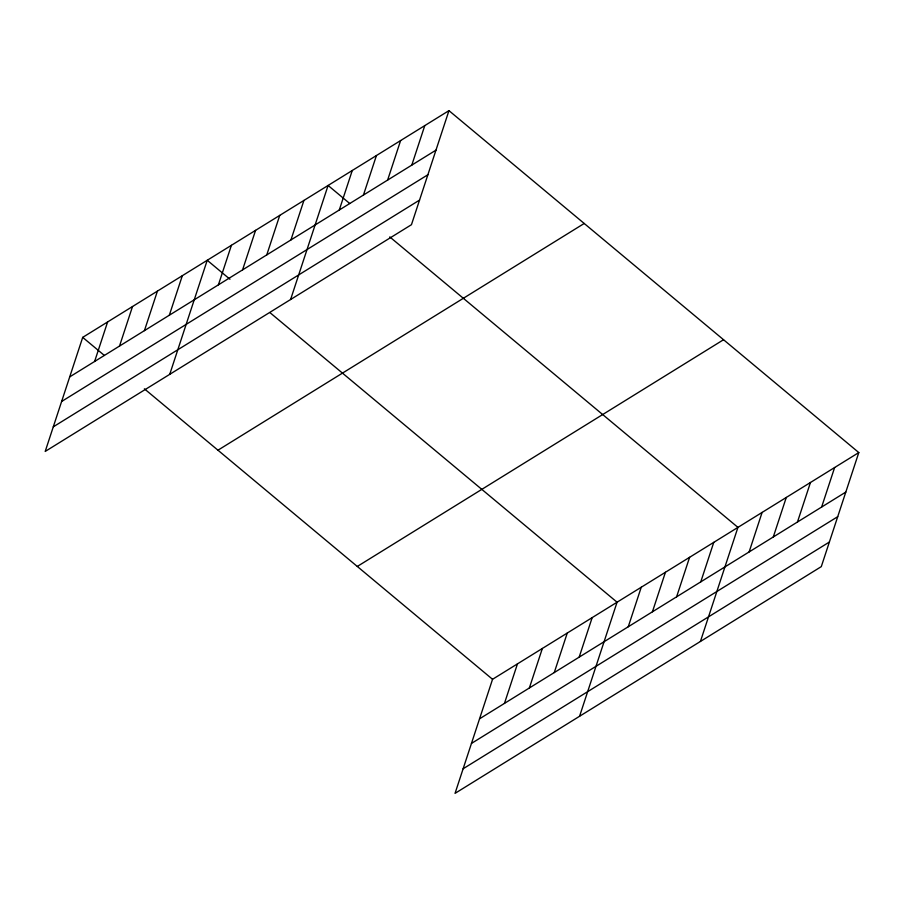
<?xml version="1.0" encoding="UTF-8"?>
<svg xmlns="http://www.w3.org/2000/svg" width="904" height="904" viewBox="0 0 904 904"><rect width="100%" height="100%" fill="white"/><g stroke="black" fill="none" stroke-linecap="round" stroke-linejoin="round"><path stroke-width="1.36" d="M448.96 110.638L82.705 337.373L45.2 451.435L411.456 224.7L448.96 110.638L858.8 452.565L821.295 566.627L455.04 793.362L492.544 679.299L858.8 452.565M94.615 361.476L107.61 321.96M119.52 346.051L132.515 306.535M144.425 330.638L157.42 291.122M169.33 315.213L182.325 275.697M169.726 374.346L207.231 260.284L229.955 279.234M218.406 284.839L231.401 245.323M242.577 269.867L255.572 230.35M266.759 254.905L279.743 215.389M290.93 239.944L303.925 200.428M290.591 299.529L328.096 185.456L349.735 203.513M339.271 210.01L352.266 170.494M363.442 195.049L376.437 155.533M387.624 180.088L400.608 140.572M411.795 165.116L424.778 125.599M504.455 703.402L517.45 663.886M529.36 687.978L542.355 648.462M554.265 672.565L567.26 633.049M579.17 657.14L592.165 617.624M579.566 716.273L617.07 602.211L269.98 312.637M628.257 626.766L641.241 587.25M652.428 611.793L665.423 572.277M676.599 596.832L689.594 557.316M700.769 581.871L713.764 542.355M700.43 641.444L737.935 527.382L389.771 236.916M749.122 551.937L762.106 512.421M773.293 536.976L786.277 497.46M797.464 522.015L810.459 482.499M821.634 507.042L834.629 467.526M69.71 376.889L435.965 150.154M61.619 401.489L427.874 174.754M53.291 426.835L419.546 200.1M217.954 450.203L584.21 223.469M357.295 566.458L723.55 339.723M479.549 718.816L845.805 492.081M471.47 743.416L837.714 516.681M463.13 768.762L829.386 542.027M82.705 337.373L104.344 355.43M144.38 388.822L492.544 679.299"/></g></svg>
